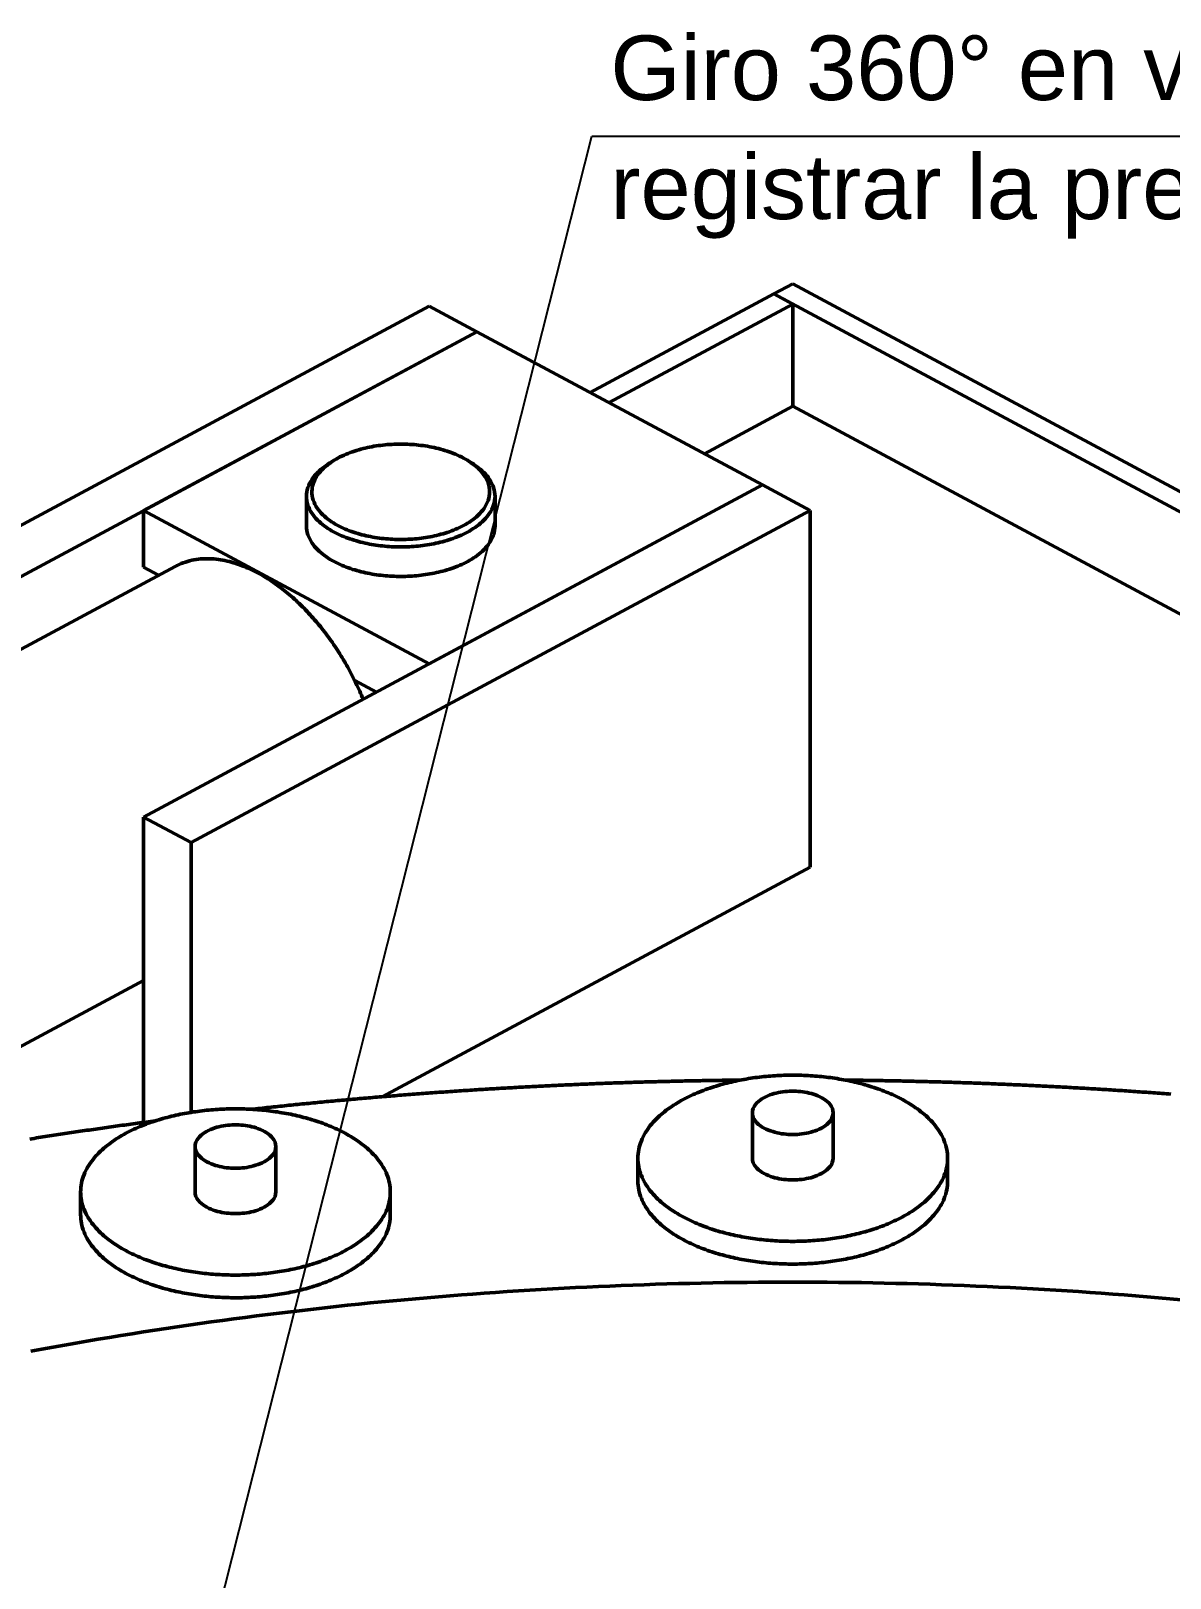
# Model space of a CAD drawing. Header units: millimetres. Extents: x 0 to 841, y 0 to 594.
# Drawn here: x 294.2 to 355.9, y 395.8 to 479.7 of the extents above; entities that cross this region are included whole.
import ezdxf
from ezdxf.enums import TextEntityAlignment as Align

# ---------------------------------------------------------------- set-up
doc = ezdxf.new("R2010")
doc.units = ezdxf.units.MM
for name, color, linetype, lineweight in [('COTA', 7, 'CONTINUOUS', 25), ('TXT', 7, 'CONTINUOUS', 25), ('VIS', 7, 'CONTINUOUS', 50)]:
    doc.layers.add(name, color=color, linetype=linetype, lineweight=lineweight)
doc.styles.add('STD', font='LiberationSans-Regular.ttf')

msp = doc.modelspace()

# ---------------------------------------------------------------- linework, layer by layer
at = {"layer": 'COTA'}
for p, q in [((284.625, 315.852), (324.625, 473.967)), ((324.625, 473.967), (425.597, 473.967))]:
    msp.add_line(p, q, dxfattribs=at)
at = {"layer": 'VIS'}
for points in [[(324.525, 460.074), (334.469, 465.413)], [(334.469, 465.413), (335.5, 465.967)], [(334.469, 465.413), (598.469, 323.673)], [(334.469, 465.413), (335.5, 464.86)], [(335.5, 465.967), (599.5, 324.227)], [(315.816, 464.75), (282.301, 446.756)], [(315.816, 464.75), (318.394, 463.366)], [(325.556, 459.521), (335.5, 464.86)], [(335.5, 459.323), (335.5, 464.86)], [(318.394, 463.366), (284.879, 445.371)], [(318.394, 463.366), (300.347, 453.676)], [(318.394, 463.366), (333.863, 455.061)], [(330.712, 456.752), (335.5, 459.323)], [(335.5, 459.323), (383.398, 433.607)], [(317.982, 456.336), (317.879, 456.401), (317.775, 456.462), (317.669, 456.521), (317.561, 456.577), (317.452, 456.63), (317.342, 456.68), (317.231, 456.728), (317.118, 456.774), (317.005, 456.817), (316.891, 456.858), (316.776, 456.897), (316.661, 456.934), (316.545, 456.969), (316.428, 457.001), (316.31, 457.032), (316.193, 457.06), (316.074, 457.087), (315.956, 457.112), (315.837, 457.135), (315.717, 457.156), (315.598, 457.175), (315.478, 457.193), (315.358, 457.209), (315.237, 457.223), (315.117, 457.235), (314.996, 457.246), (314.875, 457.255), (314.754, 457.262), (314.633, 457.268), (314.512, 457.272), (314.391, 457.275), (314.269, 457.275), (314.148, 457.275), (314.027, 457.272), (313.906, 457.268), (313.785, 457.262), (313.664, 457.255), (313.543, 457.246), (313.422, 457.235), (313.301, 457.223), (313.181, 457.209), (313.061, 457.193), (312.941, 457.175), (312.821, 457.156), (312.702, 457.135), (312.583, 457.112), (312.464, 457.087), (312.346, 457.06), (312.228, 457.032), (312.111, 457.001), (311.994, 456.969), (311.878, 456.934), (311.762, 456.897), (311.648, 456.858), (311.534, 456.817), (311.42, 456.774), (311.308, 456.728), (311.197, 456.68), (311.087, 456.63), (310.978, 456.577), (310.87, 456.521), (310.764, 456.462), (310.66, 456.401), (310.557, 456.336)], [(310.332, 456.19), (310.231, 456.122), (310.132, 456.051), (310.036, 455.977), (309.942, 455.899), (309.852, 455.818), (309.764, 455.734), (309.681, 455.646), (309.601, 455.554), (309.526, 455.458), (309.457, 455.359), (309.393, 455.255), (309.335, 455.148), (309.285, 455.037), (309.243, 454.923), (309.209, 454.806), (309.185, 454.687), (309.17, 454.567), (309.165, 454.445)], [(310.557, 456.336), (310.457, 456.269), (310.36, 456.199), (310.265, 456.125), (310.173, 456.048), (310.084, 455.967), (309.999, 455.883), (309.917, 455.795), (309.84, 455.703), (309.769, 455.607), (309.702, 455.507), (309.642, 455.403), (309.59, 455.295), (309.545, 455.183), (309.508, 455.069), (309.481, 454.952), (309.464, 454.833), (309.457, 454.714), (309.46, 454.594), (309.474, 454.474), (309.497, 454.357), (309.53, 454.241), (309.572, 454.129), (309.622, 454.02), (309.679, 453.914), (309.743, 453.813), (309.813, 453.715), (309.889, 453.622), (309.968, 453.532), (310.052, 453.446), (310.14, 453.364), (310.231, 453.286), (310.325, 453.211), (310.421, 453.14), (310.52, 453.071), (310.621, 453.006), (310.724, 452.944), (310.828, 452.885), (310.934, 452.829), (311.041, 452.775), (311.15, 452.724), (311.26, 452.675), (311.371, 452.629), (311.482, 452.585), (311.595, 452.543), (311.708, 452.504), (311.822, 452.467), (311.937, 452.431), (312.053, 452.398), (312.168, 452.367), (312.285, 452.337), (312.402, 452.31), (312.519, 452.285), (312.637, 452.261), (312.755, 452.239), (312.873, 452.219), (312.992, 452.2), (313.111, 452.184), (313.23, 452.169), (313.349, 452.155), (313.468, 452.144), (313.588, 452.134), (313.708, 452.125), (313.828, 452.119), (313.948, 452.113), (314.068, 452.11), (314.188, 452.108), (314.308, 452.108), (314.428, 452.109), (314.548, 452.112), (314.668, 452.116), (314.788, 452.123), (314.907, 452.13), (315.027, 452.14), (315.147, 452.151), (315.266, 452.164), (315.385, 452.178), (315.504, 452.194), (315.623, 452.212), (315.741, 452.231), (315.859, 452.253), (315.977, 452.276), (316.095, 452.301), (316.212, 452.327), (316.328, 452.356), (316.444, 452.387), (316.56, 452.419), (316.675, 452.454), (316.789, 452.49), (316.903, 452.529), (317.016, 452.57), (317.128, 452.613), (317.239, 452.658), (317.349, 452.706), (317.458, 452.756), (317.566, 452.809), (317.672, 452.864)], [(310.557, 456.336), (310.332, 456.19)], [(310.449, 456.263), (310.429, 456.251), (310.409, 456.239), (310.39, 456.227), (310.371, 456.214), (310.351, 456.202), (310.332, 456.19)], [(317.672, 452.864), (317.778, 452.923), (317.883, 452.985), (317.985, 453.05), (318.086, 453.117), (318.184, 453.188), (318.28, 453.263), (318.372, 453.341), (318.462, 453.423), (318.548, 453.508), (318.63, 453.598), (318.707, 453.691), (318.779, 453.789), (318.845, 453.89), (318.904, 453.996), (318.957, 454.105), (319.001, 454.218), (319.036, 454.334), (319.061, 454.452), (319.077, 454.573), (319.082, 454.694), (319.077, 454.815), (319.061, 454.935), (319.035, 455.053), (318.999, 455.169), (318.955, 455.282), (318.902, 455.391), (318.843, 455.497), (318.776, 455.598), (318.704, 455.695), (318.627, 455.789), (318.545, 455.878), (318.459, 455.963), (318.369, 456.045), (318.276, 456.123), (318.181, 456.197), (318.082, 456.268), (317.982, 456.336)], [(317.982, 456.336), (318.207, 456.19)], [(318.207, 456.19), (318.187, 456.202), (318.168, 456.214), (318.149, 456.227), (318.129, 456.239), (318.11, 456.251), (318.09, 456.263)], [(319.374, 454.445), (319.369, 454.567), (319.354, 454.687), (319.329, 454.806), (319.296, 454.923), (319.253, 455.037), (319.203, 455.148), (319.146, 455.255), (319.082, 455.359), (319.013, 455.458), (318.938, 455.554), (318.858, 455.646), (318.774, 455.734), (318.687, 455.818), (318.596, 455.899), (318.503, 455.977), (318.406, 456.051), (318.308, 456.122), (318.207, 456.19)], [(333.863, 455.061), (300.347, 437.066)], [(309.165, 454.445), (309.17, 454.325), (309.185, 454.205), (309.209, 454.086), (309.242, 453.97), (309.284, 453.857), (309.334, 453.746), (309.39, 453.64), (309.454, 453.537), (309.523, 453.437), (309.597, 453.342), (309.676, 453.25), (309.759, 453.162), (309.846, 453.078), (309.936, 452.998), (310.028, 452.92), (310.124, 452.846), (310.222, 452.775), (310.322, 452.708), (310.424, 452.643), (310.528, 452.581), (310.634, 452.522), (310.74, 452.465), (310.849, 452.411), (310.958, 452.36), (311.069, 452.311), (311.18, 452.264), (311.292, 452.219), (311.406, 452.177), (311.52, 452.137), (311.634, 452.098), (311.75, 452.062), (311.866, 452.028), (311.982, 451.995), (312.099, 451.965), (312.217, 451.936), (312.334, 451.909), (312.453, 451.884), (312.571, 451.861), (312.69, 451.839), (312.81, 451.819), (312.929, 451.801), (313.049, 451.784), (313.169, 451.769), (313.289, 451.756), (313.409, 451.744), (313.53, 451.734), (313.65, 451.725), (313.771, 451.718), (313.892, 451.712), (314.013, 451.708), (314.133, 451.706), (314.254, 451.705), (314.375, 451.706), (314.496, 451.708), (314.617, 451.711), (314.738, 451.716), (314.859, 451.723), (314.979, 451.732), (315.1, 451.741), (315.22, 451.753), (315.34, 451.766), (315.46, 451.781), (315.58, 451.797), (315.7, 451.815), (315.819, 451.834), (315.938, 451.855), (316.057, 451.878), (316.175, 451.903), (316.293, 451.929), (316.411, 451.958), (316.528, 451.988), (316.644, 452.02), (316.76, 452.053), (316.876, 452.089), (316.991, 452.127), (317.105, 452.167), (317.218, 452.209), (317.331, 452.253), (317.443, 452.299), (317.553, 452.347), (317.663, 452.398), (317.772, 452.452), (317.879, 452.508)], [(309.165, 454.445), (309.165, 452.846)], [(333.863, 455.061), (315.816, 445.371)], [(317.879, 452.508), (317.986, 452.567), (318.091, 452.629), (318.195, 452.694), (318.297, 452.762), (318.396, 452.833), (318.493, 452.907), (318.588, 452.985), (318.68, 453.066), (318.768, 453.15), (318.852, 453.239), (318.933, 453.331), (319.008, 453.427), (319.079, 453.527), (319.143, 453.631), (319.201, 453.739), (319.252, 453.85), (319.295, 453.965), (319.329, 454.082), (319.354, 454.202), (319.369, 454.323), (319.374, 454.445)], [(319.374, 454.445), (319.374, 452.846)], [(333.863, 455.061), (336.441, 453.676)], [(300.347, 450.601), (300.347, 453.676)], [(300.347, 453.676), (315.816, 445.371)], [(336.441, 453.676), (302.926, 435.682)], [(336.441, 434.359), (336.441, 453.676)], [(310.66, 450.908), (310.553, 450.967), (310.447, 451.029), (310.344, 451.094), (310.242, 451.162), (310.142, 451.233), (310.045, 451.307), (309.951, 451.385), (309.859, 451.466), (309.771, 451.551), (309.686, 451.639), (309.606, 451.732), (309.53, 451.828), (309.46, 451.928), (309.395, 452.032), (309.338, 452.139), (309.287, 452.251), (309.244, 452.365), (309.21, 452.483), (309.185, 452.602), (309.17, 452.724), (309.165, 452.846)], [(319.374, 452.846), (319.369, 452.725), (319.354, 452.605), (319.33, 452.487), (319.296, 452.371), (319.255, 452.257), (319.205, 452.147), (319.148, 452.04), (319.085, 451.937), (319.016, 451.838), (318.942, 451.743), (318.863, 451.651), (318.78, 451.563), (318.693, 451.479), (318.603, 451.398), (318.51, 451.321), (318.415, 451.247), (318.317, 451.176), (318.216, 451.108), (318.114, 451.043), (318.01, 450.982), (317.905, 450.922), (317.798, 450.866), (317.69, 450.812), (317.581, 450.76), (317.47, 450.711), (317.359, 450.664), (317.246, 450.62), (317.133, 450.577), (317.019, 450.537), (316.904, 450.499), (316.789, 450.463), (316.673, 450.428), (316.557, 450.396), (316.44, 450.365), (316.322, 450.337), (316.204, 450.31), (316.086, 450.285), (315.967, 450.262), (315.848, 450.24), (315.729, 450.22), (315.61, 450.202), (315.49, 450.185), (315.37, 450.17), (315.25, 450.156), (315.129, 450.145), (315.009, 450.134), (314.888, 450.126), (314.768, 450.119), (314.647, 450.113), (314.526, 450.109), (314.405, 450.106), (314.284, 450.105), (314.163, 450.106), (314.043, 450.108), (313.922, 450.112), (313.801, 450.117), (313.68, 450.124), (313.56, 450.132), (313.439, 450.142), (313.319, 450.153), (313.198, 450.166), (313.078, 450.181), (312.959, 450.197), (312.839, 450.215), (312.72, 450.235), (312.601, 450.256), (312.482, 450.279), (312.364, 450.304), (312.246, 450.33), (312.128, 450.358), (312.011, 450.388), (311.894, 450.42), (311.778, 450.454), (311.663, 450.49), (311.548, 450.527), (311.434, 450.567), (311.32, 450.609), (311.208, 450.653), (311.096, 450.699), (310.985, 450.748), (310.876, 450.799), (310.767, 450.852), (310.66, 450.908)], [(312.233, 443.448), (312.187, 443.559), (312.141, 443.671), (312.093, 443.782), (312.045, 443.892), (311.995, 444.002), (311.945, 444.112), (311.894, 444.222), (311.842, 444.331), (311.79, 444.439), (311.736, 444.547), (311.682, 444.655), (311.627, 444.763), (311.571, 444.87), (311.514, 444.976), (311.457, 445.082), (311.398, 445.188), (311.339, 445.293), (311.279, 445.398), (311.219, 445.502), (311.157, 445.606), (311.095, 445.709), (311.032, 445.812), (310.968, 445.915), (310.903, 446.017), (310.837, 446.118), (310.771, 446.219), (310.704, 446.319), (310.636, 446.419), (310.568, 446.518), (310.498, 446.617), (310.428, 446.715), (310.357, 446.813), (310.286, 446.91), (310.213, 447.007), (310.14, 447.103), (310.066, 447.198), (309.991, 447.293), (309.915, 447.387), (309.839, 447.48), (309.762, 447.573), (309.684, 447.665), (309.605, 447.757), (309.525, 447.847), (309.445, 447.938), (309.364, 448.027), (309.282, 448.116), (309.199, 448.204), (309.116, 448.291), (309.032, 448.377), (308.946, 448.463), (308.861, 448.548), (308.774, 448.632), (308.686, 448.715), (308.598, 448.797), (308.509, 448.878), (308.419, 448.959), (308.328, 449.039), (308.237, 449.117), (308.144, 449.195), (308.051, 449.272), (307.957, 449.347), (307.862, 449.422), (307.767, 449.496), (307.67, 449.568), (307.573, 449.639), (307.474, 449.71), (307.375, 449.779), (307.276, 449.846), (307.175, 449.913), (307.073, 449.978), (306.971, 450.042), (306.868, 450.104), (306.764, 450.166), (306.659, 450.225), (306.553, 450.283), (306.446, 450.34), (306.339, 450.395), (306.23, 450.448), (306.121, 450.5), (306.011, 450.55), (305.901, 450.598), (305.789, 450.644), (305.677, 450.688), (305.564, 450.73), (305.45, 450.77), (305.335, 450.808), (305.22, 450.844), (305.104, 450.877), (304.987, 450.908), (304.87, 450.936), (304.752, 450.962), (304.633, 450.985), (304.514, 451.006), (304.395, 451.023), (304.275, 451.038), (304.155, 451.05), (304.035, 451.058), (303.914, 451.063), (303.793, 451.065), (303.673, 451.064), (303.552, 451.059), (303.432, 451.05), (303.312, 451.038), (303.192, 451.022), (303.073, 451.002), (302.955, 450.979), (302.837, 450.951), (302.72, 450.92), (302.605, 450.884), (302.491, 450.845), (302.378, 450.801), (302.267, 450.754), (302.158, 450.703), (302.051, 450.647)], [(267.504, 432.099), (302.051, 450.647)], [(300.347, 450.601), (301.155, 450.167)], [(311.778, 444.464), (312.952, 443.833)], [(300.347, 420.521), (300.347, 437.066)], [(300.347, 437.066), (302.926, 435.682)], [(302.926, 421.068), (302.926, 435.682)], [(336.441, 434.359), (313.26, 421.914)], [(281.269, 417.971), (300.347, 428.214)], [(332.658, 422.815), (332.538, 422.813), (332.418, 422.812), (332.298, 422.811), (332.178, 422.809), (332.058, 422.808), (331.937, 422.806), (331.817, 422.804), (331.697, 422.803), (331.577, 422.801), (331.457, 422.799), (331.337, 422.797), (331.217, 422.796), (331.097, 422.794), (330.977, 422.792), (330.857, 422.79), (330.737, 422.788), (330.617, 422.785), (330.497, 422.783), (330.377, 422.781), (330.257, 422.779), (330.137, 422.776), (330.017, 422.774), (329.897, 422.772), (329.777, 422.769), (329.657, 422.767), (329.537, 422.764), (329.417, 422.761), (329.297, 422.759), (329.177, 422.756), (329.057, 422.753), (328.937, 422.75), (328.817, 422.747), (328.697, 422.744), (328.577, 422.741), (328.457, 422.738), (328.337, 422.735), (328.217, 422.732), (328.097, 422.728), (327.977, 422.725), (327.857, 422.722), (327.737, 422.718), (327.617, 422.715), (327.497, 422.711), (327.377, 422.708), (327.257, 422.704), (327.137, 422.701), (327.017, 422.697), (326.897, 422.693), (326.777, 422.689), (326.657, 422.685), (326.537, 422.681), (326.417, 422.677), (326.297, 422.673), (326.177, 422.669), (326.057, 422.665), (325.937, 422.661), (325.817, 422.657), (325.697, 422.652), (325.577, 422.648), (325.457, 422.644), (325.337, 422.639), (325.217, 422.635), (325.097, 422.63), (324.977, 422.625), (324.857, 422.621), (324.737, 422.616), (324.617, 422.611), (324.497, 422.606), (324.377, 422.601), (324.257, 422.596), (324.137, 422.591), (324.017, 422.586), (323.898, 422.581), (323.778, 422.576), (323.658, 422.571), (323.538, 422.566), (323.418, 422.56), (323.298, 422.555), (323.178, 422.549), (323.058, 422.544), (322.938, 422.538), (322.818, 422.533), (322.698, 422.527), (322.578, 422.521), (322.458, 422.516), (322.338, 422.51), (322.219, 422.504), (322.099, 422.498), (321.979, 422.492), (321.859, 422.486), (321.739, 422.48), (321.619, 422.474), (321.499, 422.468), (321.379, 422.461), (321.259, 422.455), (321.14, 422.449), (321.02, 422.442), (320.9, 422.436), (320.78, 422.43), (320.66, 422.423), (320.54, 422.416), (320.42, 422.41), (320.3, 422.403), (320.181, 422.396), (320.061, 422.389), (319.941, 422.382), (319.821, 422.376), (319.701, 422.369), (319.581, 422.362), (319.461, 422.354), (319.342, 422.347), (319.222, 422.34), (319.102, 422.333), (318.982, 422.326), (318.862, 422.318), (318.742, 422.311), (318.623, 422.303), (318.503, 422.296), (318.383, 422.288), (318.263, 422.281), (318.143, 422.273), (318.024, 422.265), (317.904, 422.257), (317.784, 422.25), (317.664, 422.242), (317.544, 422.234), (317.425, 422.226), (317.305, 422.218), (317.185, 422.209), (317.065, 422.201), (316.946, 422.193), (316.826, 422.185), (316.706, 422.177), (316.586, 422.168), (316.467, 422.16), (316.347, 422.151), (316.227, 422.143), (316.107, 422.134), (315.988, 422.125), (315.868, 422.117), (315.748, 422.108), (315.628, 422.099), (315.509, 422.09), (315.389, 422.081), (315.269, 422.072), (315.149, 422.063), (315.03, 422.054), (314.91, 422.045), (314.79, 422.036), (314.671, 422.027), (314.551, 422.017), (314.431, 422.008), (314.312, 421.999), (314.192, 421.989), (314.072, 421.98), (313.953, 421.97), (313.833, 421.96), (313.713, 421.951), (313.594, 421.941), (313.474, 421.931), (313.354, 421.921), (313.235, 421.911), (313.115, 421.902), (312.995, 421.892), (312.876, 421.881), (312.756, 421.871), (312.637, 421.861), (312.517, 421.851), (312.397, 421.841), (312.278, 421.83), (312.158, 421.82), (312.039, 421.81), (311.919, 421.799), (311.799, 421.789), (311.68, 421.778), (311.56, 421.767), (311.441, 421.757), (311.321, 421.746), (311.201, 421.735), (311.082, 421.724), (310.962, 421.713), (310.843, 421.702), (310.723, 421.691), (310.604, 421.68), (310.484, 421.669), (310.365, 421.658), (310.245, 421.646), (310.126, 421.635), (310.006, 421.624), (309.887, 421.612), (309.767, 421.601), (309.648, 421.589), (309.528, 421.578), (309.409, 421.566), (309.289, 421.554), (309.17, 421.543), (309.05, 421.531), (308.931, 421.519), (308.811, 421.507), (308.692, 421.495), (308.572, 421.483), (308.453, 421.471), (308.334, 421.459), (308.214, 421.447), (308.095, 421.435), (307.975, 421.422), (307.856, 421.41), (307.736, 421.397), (307.617, 421.385), (307.498, 421.372), (307.378, 421.36), (307.259, 421.347), (307.139, 421.335), (307.02, 421.322), (306.901, 421.309), (306.781, 421.296), (306.662, 421.283), (306.543, 421.27), (306.423, 421.257), (306.304, 421.244), (306.185, 421.231)], [(343.886, 418.579), (343.883, 418.699), (343.874, 418.819), (343.859, 418.939), (343.838, 419.057), (343.812, 419.175), (343.78, 419.291), (343.743, 419.405), (343.701, 419.518), (343.654, 419.629), (343.603, 419.738), (343.548, 419.845), (343.488, 419.949), (343.424, 420.051), (343.357, 420.152), (343.287, 420.249), (343.214, 420.345), (343.138, 420.438), (343.059, 420.529), (342.977, 420.617), (342.893, 420.704), (342.807, 420.788), (342.719, 420.87), (342.629, 420.95), (342.537, 421.027), (342.443, 421.103), (342.348, 421.177), (342.252, 421.249), (342.154, 421.319), (342.055, 421.387), (341.954, 421.453), (341.852, 421.518), (341.75, 421.581), (341.646, 421.642), (341.541, 421.701), (341.436, 421.759), (341.329, 421.815), (341.222, 421.87), (341.114, 421.923), (341.005, 421.975), (340.896, 422.025), (340.786, 422.074), (340.675, 422.121), (340.564, 422.167), (340.452, 422.212), (340.34, 422.255), (340.227, 422.298), (340.114, 422.338), (340, 422.378), (339.886, 422.416), (339.771, 422.453), (339.656, 422.489), (339.541, 422.524), (339.426, 422.557), (339.31, 422.59), (339.193, 422.621), (339.077, 422.651), (338.96, 422.68), (338.843, 422.708), (338.725, 422.735), (338.608, 422.76), (338.49, 422.785), (338.372, 422.809), (338.254, 422.831), (338.135, 422.853), (338.017, 422.873), (337.898, 422.893), (337.779, 422.912), (337.66, 422.929), (337.541, 422.946), (337.421, 422.961), (337.302, 422.976), (337.182, 422.989), (337.062, 423.002), (336.943, 423.014), (336.823, 423.025), (336.703, 423.034), (336.583, 423.043), (336.462, 423.051), (336.342, 423.058), (336.222, 423.064), (336.102, 423.069), (335.981, 423.074), (335.861, 423.077), (335.741, 423.079), (335.62, 423.081), (335.5, 423.081), (335.38, 423.081), (335.259, 423.079), (335.139, 423.077), (335.019, 423.074), (334.898, 423.069), (334.778, 423.064), (334.658, 423.058), (334.538, 423.051), (334.417, 423.043), (334.297, 423.034), (334.177, 423.025), (334.057, 423.014), (333.938, 423.002), (333.818, 422.989), (333.698, 422.976), (333.579, 422.961), (333.459, 422.946), (333.34, 422.929), (333.221, 422.912), (333.102, 422.893), (332.983, 422.873), (332.865, 422.853), (332.746, 422.831), (332.628, 422.809), (332.51, 422.785), (332.392, 422.76), (332.275, 422.735), (332.157, 422.708), (332.04, 422.68), (331.923, 422.651), (331.807, 422.621), (331.69, 422.59), (331.574, 422.557), (331.459, 422.524), (331.344, 422.489), (331.229, 422.453), (331.114, 422.416), (331, 422.378), (330.886, 422.338), (330.773, 422.298), (330.66, 422.255), (330.548, 422.212), (330.436, 422.167), (330.325, 422.121), (330.214, 422.074), (330.104, 422.025), (329.995, 421.975), (329.886, 421.923), (329.778, 421.87), (329.671, 421.815), (329.564, 421.759), (329.459, 421.701), (329.354, 421.642), (329.25, 421.581), (329.148, 421.518), (329.046, 421.453), (328.945, 421.387), (328.846, 421.319), (328.748, 421.249), (328.652, 421.177), (328.557, 421.103), (328.463, 421.027), (328.371, 420.95), (328.281, 420.87), (328.193, 420.788), (328.107, 420.704), (328.023, 420.617), (327.941, 420.529), (327.862, 420.438), (327.786, 420.345), (327.713, 420.249), (327.643, 420.152), (327.576, 420.051), (327.512, 419.949), (327.452, 419.845), (327.397, 419.738), (327.346, 419.629), (327.299, 419.518), (327.257, 419.405), (327.22, 419.291), (327.188, 419.175), (327.162, 419.057), (327.141, 418.939), (327.126, 418.819), (327.117, 418.699), (327.114, 418.579)], [(355.97, 422.054), (355.851, 422.063), (355.731, 422.072), (355.611, 422.081), (355.491, 422.09), (355.372, 422.099), (355.252, 422.108), (355.132, 422.117), (355.012, 422.125), (354.893, 422.134), (354.773, 422.143), (354.653, 422.151), (354.533, 422.16), (354.414, 422.168), (354.294, 422.177), (354.174, 422.185), (354.054, 422.193), (353.935, 422.201), (353.815, 422.209), (353.695, 422.218), (353.575, 422.226), (353.456, 422.234), (353.336, 422.242), (353.216, 422.25), (353.096, 422.257), (352.976, 422.265), (352.857, 422.273), (352.737, 422.281), (352.617, 422.288), (352.497, 422.296), (352.377, 422.303), (352.258, 422.311), (352.138, 422.318), (352.018, 422.326), (351.898, 422.333), (351.778, 422.34), (351.658, 422.347), (351.539, 422.354), (351.419, 422.362), (351.299, 422.369), (351.179, 422.376), (351.059, 422.382), (350.939, 422.389), (350.819, 422.396), (350.7, 422.403), (350.58, 422.41), (350.46, 422.416), (350.34, 422.423), (350.22, 422.43), (350.1, 422.436), (349.98, 422.442), (349.86, 422.449), (349.741, 422.455), (349.621, 422.461), (349.501, 422.468), (349.381, 422.474), (349.261, 422.48), (349.141, 422.486), (349.021, 422.492), (348.901, 422.498), (348.781, 422.504), (348.662, 422.51), (348.542, 422.516), (348.422, 422.521), (348.302, 422.527), (348.182, 422.533), (348.062, 422.538), (347.942, 422.544), (347.822, 422.549), (347.702, 422.555), (347.582, 422.56), (347.462, 422.566), (347.342, 422.571), (347.222, 422.576), (347.102, 422.581), (346.983, 422.586), (346.863, 422.591), (346.743, 422.596), (346.623, 422.601), (346.503, 422.606), (346.383, 422.611), (346.263, 422.616), (346.143, 422.621), (346.023, 422.625), (345.903, 422.63), (345.783, 422.635), (345.663, 422.639), (345.543, 422.644), (345.423, 422.648), (345.303, 422.652), (345.183, 422.657), (345.063, 422.661), (344.943, 422.665), (344.823, 422.669), (344.703, 422.673), (344.583, 422.677), (344.463, 422.681), (344.343, 422.685), (344.223, 422.689), (344.103, 422.693), (343.983, 422.697), (343.863, 422.701), (343.743, 422.704), (343.623, 422.708), (343.503, 422.711), (343.383, 422.715), (343.263, 422.718), (343.143, 422.722), (343.023, 422.725), (342.903, 422.728), (342.783, 422.732), (342.663, 422.735), (342.543, 422.738), (342.423, 422.741), (342.303, 422.744), (342.183, 422.747), (342.063, 422.75), (341.943, 422.753), (341.823, 422.756), (341.703, 422.759), (341.583, 422.761), (341.463, 422.764), (341.343, 422.767), (341.223, 422.769), (341.103, 422.772), (340.983, 422.774), (340.863, 422.776), (340.743, 422.779), (340.623, 422.781), (340.503, 422.783), (340.383, 422.785), (340.263, 422.788), (340.143, 422.79), (340.023, 422.792), (339.903, 422.794), (339.783, 422.796), (339.663, 422.797), (339.543, 422.799), (339.423, 422.801), (339.303, 422.803), (339.183, 422.804), (339.063, 422.806), (338.942, 422.808), (338.822, 422.809), (338.702, 422.811), (338.582, 422.812), (338.462, 422.813), (338.342, 422.815)], [(337.688, 421.039), (337.676, 421.159), (337.644, 421.274), (337.592, 421.382), (337.526, 421.483), (337.448, 421.574), (337.361, 421.657), (337.268, 421.732), (337.168, 421.799), (337.065, 421.86), (336.958, 421.915), (336.849, 421.964), (336.737, 422.008), (336.624, 422.047), (336.509, 422.082), (336.392, 422.112), (336.275, 422.138), (336.157, 422.16), (336.039, 422.178), (335.919, 422.192), (335.8, 422.203), (335.68, 422.21), (335.56, 422.214), (335.44, 422.214), (335.32, 422.21), (335.2, 422.203), (335.081, 422.192), (334.961, 422.178), (334.843, 422.16), (334.725, 422.138), (334.608, 422.112), (334.491, 422.082), (334.376, 422.047), (334.263, 422.008), (334.151, 421.964), (334.042, 421.915), (333.935, 421.86), (333.832, 421.799), (333.732, 421.732), (333.639, 421.657), (333.552, 421.574), (333.474, 421.483), (333.408, 421.382), (333.356, 421.274), (333.324, 421.159), (333.312, 421.039)], [(313.705, 416.753), (313.702, 416.873), (313.693, 416.993), (313.678, 417.113), (313.657, 417.231), (313.631, 417.349), (313.599, 417.465), (313.562, 417.579), (313.52, 417.692), (313.474, 417.803), (313.422, 417.912), (313.367, 418.019), (313.307, 418.123), (313.244, 418.226), (313.177, 418.326), (313.106, 418.424), (313.033, 418.519), (312.957, 418.612), (312.878, 418.703), (312.796, 418.791), (312.712, 418.878), (312.626, 418.962), (312.538, 419.044), (312.448, 419.124), (312.356, 419.202), (312.263, 419.278), (312.167, 419.351), (312.071, 419.423), (311.973, 419.493), (311.874, 419.561), (311.773, 419.628), (311.671, 419.692), (311.569, 419.755), (311.465, 419.816), (311.36, 419.875), (311.255, 419.933), (311.148, 419.99), (311.041, 420.044), (310.933, 420.097), (310.824, 420.149), (310.715, 420.199), (310.605, 420.248), (310.494, 420.296), (310.383, 420.342), (310.271, 420.386), (310.159, 420.43), (310.046, 420.472), (309.933, 420.513), (309.819, 420.552), (309.705, 420.59), (309.59, 420.627), (309.476, 420.663), (309.36, 420.698), (309.245, 420.731), (309.129, 420.764), (309.012, 420.795), (308.896, 420.825), (308.779, 420.854), (308.662, 420.882), (308.545, 420.909), (308.427, 420.935), (308.309, 420.959), (308.191, 420.983), (308.073, 421.006), (307.954, 421.027), (307.836, 421.048), (307.717, 421.067), (307.598, 421.086), (307.479, 421.103), (307.36, 421.12), (307.24, 421.135), (307.121, 421.15), (307.001, 421.164), (306.881, 421.176), (306.762, 421.188), (306.642, 421.199), (306.522, 421.209), (306.402, 421.218), (306.282, 421.225), (306.161, 421.232), (306.041, 421.239), (305.921, 421.244), (305.801, 421.248), (305.68, 421.251), (305.56, 421.253), (305.439, 421.255), (305.319, 421.255), (305.199, 421.255), (305.078, 421.253), (304.958, 421.251), (304.838, 421.248), (304.717, 421.244), (304.597, 421.239), (304.477, 421.232), (304.357, 421.225), (304.236, 421.218), (304.116, 421.209), (303.996, 421.199), (303.876, 421.188), (303.757, 421.176), (303.637, 421.164), (303.517, 421.15), (303.398, 421.135), (303.278, 421.12), (303.159, 421.103), (303.04, 421.086), (302.921, 421.067), (302.802, 421.048), (302.684, 421.027), (302.565, 421.006), (302.447, 420.983), (302.329, 420.959), (302.211, 420.935), (302.094, 420.909), (301.976, 420.882), (301.859, 420.854), (301.742, 420.825), (301.626, 420.795), (301.509, 420.764), (301.393, 420.731), (301.278, 420.698), (301.163, 420.663), (301.048, 420.627), (300.933, 420.59), (300.819, 420.552), (300.705, 420.513), (300.592, 420.472), (300.479, 420.43), (300.367, 420.386), (300.255, 420.342), (300.144, 420.296), (300.033, 420.248), (299.923, 420.199), (299.814, 420.149), (299.705, 420.097), (299.597, 420.044), (299.49, 419.99), (299.383, 419.933), (299.278, 419.875), (299.173, 419.816), (299.069, 419.755), (298.967, 419.692), (298.865, 419.628), (298.765, 419.561), (298.665, 419.493), (298.567, 419.423), (298.471, 419.351), (298.376, 419.278), (298.282, 419.202), (298.19, 419.124), (298.1, 419.044), (298.012, 418.962), (297.926, 418.878), (297.842, 418.791), (297.761, 418.703), (297.682, 418.612), (297.605, 418.519), (297.532, 418.424), (297.462, 418.326), (297.395, 418.226), (297.331, 418.123), (297.272, 418.019), (297.216, 417.912), (297.165, 417.803), (297.118, 417.692), (297.076, 417.579), (297.039, 417.465), (297.007, 417.349), (296.981, 417.231), (296.96, 417.113), (296.945, 416.993), (296.936, 416.873), (296.933, 416.753)], [(333.312, 421.039), (333.324, 420.917), (333.359, 420.8), (333.412, 420.689), (333.481, 420.587), (333.562, 420.495), (333.652, 420.411), (333.749, 420.336), (333.851, 420.268), (333.957, 420.207), (334.067, 420.152), (334.18, 420.103), (334.295, 420.059), (334.412, 420.021), (334.53, 419.987), (334.649, 419.957), (334.769, 419.932), (334.89, 419.911), (335.012, 419.895), (335.134, 419.881), (335.257, 419.872), (335.38, 419.867), (335.502, 419.865), (335.625, 419.867), (335.748, 419.873), (335.871, 419.882), (335.993, 419.895), (336.114, 419.912), (336.235, 419.933), (336.356, 419.959), (336.475, 419.988), (336.593, 420.022), (336.71, 420.061), (336.824, 420.105), (336.937, 420.154), (337.047, 420.209)], [(333.312, 421.039), (333.312, 418.579)], [(337.047, 420.209), (337.153, 420.27), (337.255, 420.338), (337.351, 420.413), (337.44, 420.497), (337.52, 420.589), (337.589, 420.69), (337.642, 420.801), (337.676, 420.918), (337.688, 421.039)], [(337.688, 421.039), (337.688, 418.579)], [(300.973, 420.603), (300.854, 420.588), (300.734, 420.572), (300.615, 420.556), (300.495, 420.54), (300.376, 420.525), (300.257, 420.509), (300.137, 420.493), (300.018, 420.477), (299.899, 420.461), (299.779, 420.444), (299.66, 420.428), (299.54, 420.412), (299.421, 420.396), (299.302, 420.379), (299.182, 420.363), (299.063, 420.346), (298.944, 420.33), (298.825, 420.313), (298.705, 420.296), (298.586, 420.28), (298.467, 420.263), (298.347, 420.246), (298.228, 420.229), (298.109, 420.212), (297.99, 420.195), (297.871, 420.178), (297.751, 420.161), (297.632, 420.144), (297.513, 420.127), (297.394, 420.109), (297.274, 420.092), (297.155, 420.075), (297.036, 420.057), (296.917, 420.04), (296.798, 420.022), (296.679, 420.004), (296.56, 419.987), (296.44, 419.969), (296.321, 419.951), (296.202, 419.933), (296.083, 419.915), (295.964, 419.897), (295.845, 419.879), (295.726, 419.861), (295.607, 419.843), (295.488, 419.825), (295.369, 419.807), (295.25, 419.788), (295.13, 419.77), (295.011, 419.751), (294.892, 419.733), (294.773, 419.714), (294.654, 419.696), (294.535, 419.677), (294.416, 419.658), (294.297, 419.64), (294.179, 419.621)], [(307.507, 419.214), (307.495, 419.333), (307.463, 419.448), (307.411, 419.557), (307.345, 419.657), (307.267, 419.748), (307.18, 419.831), (307.087, 419.906), (306.987, 419.973), (306.884, 420.034), (306.777, 420.089), (306.668, 420.138), (306.556, 420.182), (306.443, 420.221), (306.328, 420.256), (306.211, 420.286), (306.094, 420.312), (305.976, 420.334), (305.858, 420.352), (305.738, 420.366), (305.619, 420.377), (305.499, 420.384), (305.379, 420.388), (305.259, 420.388), (305.139, 420.384), (305.019, 420.377), (304.9, 420.366), (304.781, 420.352), (304.662, 420.334), (304.544, 420.312), (304.427, 420.286), (304.31, 420.256), (304.195, 420.221), (304.082, 420.182), (303.97, 420.138), (303.861, 420.089), (303.754, 420.034), (303.651, 419.973), (303.552, 419.906), (303.458, 419.831), (303.371, 419.748), (303.293, 419.657), (303.227, 419.557), (303.176, 419.448), (303.143, 419.333), (303.131, 419.214)], [(303.131, 419.214), (303.143, 419.092), (303.178, 418.974), (303.231, 418.863), (303.3, 418.762), (303.381, 418.669), (303.471, 418.585), (303.568, 418.51), (303.67, 418.442), (303.777, 418.381), (303.886, 418.326), (303.999, 418.277), (304.114, 418.233), (304.231, 418.195), (304.349, 418.161), (304.468, 418.132), (304.588, 418.107), (304.709, 418.086), (304.831, 418.069), (304.953, 418.056), (305.076, 418.046), (305.199, 418.041), (305.322, 418.039), (305.444, 418.041), (305.567, 418.047), (305.69, 418.056), (305.812, 418.069), (305.933, 418.086), (306.055, 418.108), (306.175, 418.133), (306.294, 418.162), (306.412, 418.196), (306.529, 418.235), (306.644, 418.279), (306.756, 418.328), (306.866, 418.383)], [(303.131, 419.214), (303.131, 416.753)], [(306.866, 418.383), (306.972, 418.444), (307.074, 418.512), (307.17, 418.588), (307.259, 418.671), (307.339, 418.763), (307.408, 418.865), (307.461, 418.975), (307.495, 419.092), (307.507, 419.214)], [(307.507, 419.214), (307.507, 416.753)], [(327.114, 418.579), (327.117, 418.458), (327.126, 418.338), (327.141, 418.219), (327.162, 418.1), (327.188, 417.983), (327.22, 417.867), (327.257, 417.752), (327.299, 417.64), (327.345, 417.529), (327.397, 417.42), (327.452, 417.313), (327.512, 417.209), (327.575, 417.106), (327.642, 417.006), (327.712, 416.909), (327.786, 416.813), (327.862, 416.72), (327.941, 416.629), (328.022, 416.541), (328.106, 416.454), (328.192, 416.37), (328.28, 416.288), (328.37, 416.208), (328.462, 416.131), (328.556, 416.055), (328.651, 415.981), (328.747, 415.909), (328.845, 415.839), (328.944, 415.771), (329.045, 415.705), (329.146, 415.64), (329.249, 415.578), (329.353, 415.516), (329.457, 415.457), (329.563, 415.399), (329.669, 415.343), (329.776, 415.288), (329.884, 415.235), (329.993, 415.183), (330.102, 415.133), (330.212, 415.084), (330.323, 415.037), (330.434, 414.991), (330.546, 414.946), (330.658, 414.903), (330.771, 414.861), (330.884, 414.82), (330.998, 414.78), (331.112, 414.742), (331.226, 414.705), (331.341, 414.669), (331.456, 414.634), (331.572, 414.601), (331.688, 414.568), (331.804, 414.537), (331.92, 414.507), (332.037, 414.478), (332.154, 414.45), (332.272, 414.423), (332.389, 414.398), (332.507, 414.373), (332.625, 414.349), (332.743, 414.327), (332.862, 414.305), (332.98, 414.284), (333.099, 414.265), (333.218, 414.246), (333.337, 414.229), (333.456, 414.212), (333.575, 414.197), (333.695, 414.182), (333.814, 414.168), (333.934, 414.156), (334.054, 414.144), (334.174, 414.133), (334.294, 414.123), (334.414, 414.114), (334.534, 414.106), (334.654, 414.099), (334.774, 414.093), (334.894, 414.088), (335.014, 414.084), (335.135, 414.081), (335.255, 414.078), (335.375, 414.077), (335.496, 414.076), (335.616, 414.077), (335.736, 414.078), (335.857, 414.08), (335.977, 414.084), (336.097, 414.088), (336.217, 414.093), (336.338, 414.099), (336.458, 414.106), (336.578, 414.114), (336.698, 414.123), (336.818, 414.132), (336.938, 414.143), (337.057, 414.155), (337.177, 414.167), (337.297, 414.181), (337.416, 414.195), (337.535, 414.211), (337.655, 414.228), (337.774, 414.245), (337.893, 414.264), (338.011, 414.283), (338.13, 414.304), (338.248, 414.325), (338.367, 414.348), (338.485, 414.371), (338.602, 414.396), (338.72, 414.421), (338.837, 414.448), (338.954, 414.476), (339.071, 414.505), (339.188, 414.535), (339.304, 414.566), (339.42, 414.599), (339.535, 414.632), (339.651, 414.667), (339.766, 414.702), (339.88, 414.739), (339.994, 414.778), (340.108, 414.817), (340.221, 414.858), (340.334, 414.9), (340.446, 414.943), (340.558, 414.988), (340.669, 415.033), (340.78, 415.081), (340.89, 415.13), (340.999, 415.18), (341.108, 415.231), (341.216, 415.284), (341.323, 415.339), (341.43, 415.395)], [(327.114, 418.579), (327.114, 417.348)], [(333.312, 418.579), (333.324, 418.457), (333.359, 418.339), (333.412, 418.228), (333.481, 418.127), (333.562, 418.034), (333.652, 417.95), (333.749, 417.875), (333.851, 417.807), (333.957, 417.746), (334.067, 417.691), (334.18, 417.642), (334.295, 417.598), (334.412, 417.56), (334.53, 417.526), (334.649, 417.497), (334.769, 417.472), (334.89, 417.451), (335.012, 417.434), (335.134, 417.421), (335.257, 417.411), (335.38, 417.406), (335.502, 417.404), (335.625, 417.406), (335.748, 417.412), (335.871, 417.421), (335.993, 417.434), (336.114, 417.451), (336.235, 417.473), (336.356, 417.498), (336.475, 417.527), (336.593, 417.561), (336.71, 417.6), (336.824, 417.644), (336.937, 417.693), (337.047, 417.748)], [(337.047, 417.748), (337.153, 417.809), (337.255, 417.877), (337.351, 417.953), (337.44, 418.036), (337.52, 418.128), (337.589, 418.23), (337.642, 418.34), (337.676, 418.457), (337.688, 418.579)], [(341.43, 415.395), (341.535, 415.453), (341.64, 415.512), (341.744, 415.573), (341.847, 415.636), (341.949, 415.701), (342.05, 415.767), (342.149, 415.835), (342.248, 415.905), (342.344, 415.977), (342.44, 416.051), (342.533, 416.127), (342.625, 416.205), (342.716, 416.285), (342.804, 416.367), (342.89, 416.451), (342.974, 416.537), (343.056, 416.626), (343.135, 416.717), (343.212, 416.81), (343.285, 416.906), (343.356, 417.004), (343.423, 417.104), (343.487, 417.206), (343.547, 417.311), (343.602, 417.418), (343.654, 417.527), (343.701, 417.638), (343.743, 417.751), (343.78, 417.866), (343.812, 417.982), (343.838, 418.099), (343.859, 418.218), (343.874, 418.338), (343.883, 418.458), (343.886, 418.579)], [(343.886, 418.579), (343.886, 417.348)], [(296.933, 416.753), (296.936, 416.633), (296.945, 416.513), (296.96, 416.393), (296.981, 416.275), (297.007, 416.157), (297.039, 416.041), (297.076, 415.927), (297.118, 415.814), (297.164, 415.703), (297.216, 415.594), (297.271, 415.487), (297.331, 415.383), (297.394, 415.281), (297.461, 415.181), (297.531, 415.083), (297.605, 414.988), (297.681, 414.894), (297.76, 414.804), (297.841, 414.715), (297.925, 414.629), (298.011, 414.545), (298.099, 414.463), (298.189, 414.383), (298.281, 414.305), (298.375, 414.229), (298.47, 414.155), (298.566, 414.083), (298.664, 414.014), (298.763, 413.945), (298.864, 413.879), (298.965, 413.815), (299.068, 413.752), (299.172, 413.691), (299.276, 413.631), (299.382, 413.573), (299.488, 413.517), (299.595, 413.462), (299.703, 413.409), (299.812, 413.358), (299.921, 413.307), (300.031, 413.258), (300.142, 413.211), (300.253, 413.165), (300.365, 413.12), (300.477, 413.077), (300.59, 413.035), (300.703, 412.994), (300.817, 412.955), (300.931, 412.916), (301.045, 412.879), (301.16, 412.843), (301.275, 412.809), (301.391, 412.775), (301.507, 412.743), (301.623, 412.712), (301.74, 412.681), (301.856, 412.652), (301.973, 412.624), (302.091, 412.598), (302.208, 412.572), (302.326, 412.547), (302.444, 412.523), (302.562, 412.501), (302.681, 412.479), (302.799, 412.459), (302.918, 412.439), (303.037, 412.421), (303.156, 412.403), (303.275, 412.386), (303.394, 412.371), (303.514, 412.356), (303.633, 412.343), (303.753, 412.33), (303.873, 412.318), (303.993, 412.307), (304.113, 412.297), (304.233, 412.289), (304.353, 412.281), (304.473, 412.274), (304.593, 412.268), (304.713, 412.262), (304.833, 412.258), (304.954, 412.255), (305.074, 412.253), (305.194, 412.251), (305.315, 412.251), (305.435, 412.251), (305.555, 412.252), (305.676, 412.255), (305.796, 412.258), (305.916, 412.262), (306.037, 412.267), (306.157, 412.273), (306.277, 412.28), (306.397, 412.288), (306.517, 412.297), (306.637, 412.307), (306.757, 412.317), (306.877, 412.329), (306.996, 412.342), (307.116, 412.355), (307.235, 412.37), (307.355, 412.385), (307.474, 412.402), (307.593, 412.419), (307.712, 412.438), (307.83, 412.457), (307.949, 412.478), (308.067, 412.499), (308.186, 412.522), (308.304, 412.545), (308.421, 412.57), (308.539, 412.596), (308.656, 412.623), (308.773, 412.65), (308.89, 412.679), (309.007, 412.709), (309.123, 412.74), (309.239, 412.773), (309.355, 412.806), (309.47, 412.841), (309.585, 412.877), (309.699, 412.914), (309.813, 412.952), (309.927, 412.991), (310.04, 413.032), (310.153, 413.074), (310.265, 413.117), (310.377, 413.162), (310.488, 413.208), (310.599, 413.255), (310.709, 413.304), (310.818, 413.354), (310.927, 413.406), (311.035, 413.459), (311.142, 413.513), (311.249, 413.569)], [(296.933, 416.753), (296.933, 415.523)], [(303.131, 416.753), (303.143, 416.631), (303.178, 416.513), (303.231, 416.403), (303.3, 416.301), (303.381, 416.208), (303.471, 416.125), (303.568, 416.049), (303.67, 415.981), (303.777, 415.92), (303.886, 415.865), (303.999, 415.816), (304.114, 415.773), (304.231, 415.734), (304.349, 415.7), (304.468, 415.671), (304.588, 415.646), (304.709, 415.625), (304.831, 415.608), (304.953, 415.595), (305.076, 415.586), (305.199, 415.58), (305.322, 415.578), (305.444, 415.58), (305.567, 415.586), (305.69, 415.595), (305.812, 415.609), (305.933, 415.626), (306.055, 415.647), (306.175, 415.672), (306.294, 415.702), (306.412, 415.736), (306.529, 415.774), (306.644, 415.818), (306.756, 415.867), (306.866, 415.922)], [(306.866, 415.922), (306.972, 415.984), (307.074, 416.051), (307.17, 416.127), (307.259, 416.21), (307.339, 416.303), (307.408, 416.404), (307.461, 416.514), (307.495, 416.631), (307.507, 416.753)], [(311.249, 413.569), (311.355, 413.627), (311.459, 413.687), (311.563, 413.748), (311.666, 413.811), (311.768, 413.875), (311.869, 413.941), (311.968, 414.01), (312.067, 414.08), (312.163, 414.151), (312.259, 414.225), (312.352, 414.301), (312.445, 414.379), (312.535, 414.459), (312.623, 414.541), (312.709, 414.625), (312.794, 414.712), (312.875, 414.8), (312.954, 414.891), (313.031, 414.984), (313.105, 415.08), (313.175, 415.178), (313.242, 415.278), (313.306, 415.38), (313.366, 415.485), (313.421, 415.592), (313.473, 415.701), (313.52, 415.812), (313.562, 415.925), (313.599, 416.04), (313.631, 416.156), (313.657, 416.274), (313.678, 416.393), (313.693, 416.512), (313.702, 416.632), (313.705, 416.753)], [(313.705, 416.753), (313.705, 415.523)], [(327.114, 417.348), (327.117, 417.228), (327.126, 417.108), (327.141, 416.989), (327.162, 416.87), (327.188, 416.753), (327.22, 416.637), (327.257, 416.522), (327.299, 416.409), (327.345, 416.298), (327.397, 416.19), (327.452, 416.083), (327.512, 415.978), (327.575, 415.876), (327.642, 415.776), (327.712, 415.678), (327.786, 415.583), (327.862, 415.49), (327.941, 415.399), (328.022, 415.31), (328.106, 415.224), (328.192, 415.14), (328.28, 415.058), (328.37, 414.978), (328.462, 414.9), (328.556, 414.824), (328.651, 414.751), (328.747, 414.679), (328.845, 414.609), (328.944, 414.541), (329.045, 414.474), (329.146, 414.41), (329.249, 414.347), (329.353, 414.286), (329.457, 414.227), (329.563, 414.169), (329.669, 414.113), (329.776, 414.058), (329.884, 414.005), (329.993, 413.953), (330.102, 413.903), (330.212, 413.854), (330.323, 413.806), (330.434, 413.76), (330.546, 413.716), (330.658, 413.672), (330.771, 413.63), (330.884, 413.589), (330.998, 413.55), (331.112, 413.512), (331.226, 413.475), (331.341, 413.439), (331.456, 413.404), (331.572, 413.37), (331.688, 413.338), (331.804, 413.307), (331.92, 413.277), (332.037, 413.248), (332.154, 413.22), (332.272, 413.193), (332.389, 413.167), (332.507, 413.143), (332.625, 413.119), (332.743, 413.096), (332.862, 413.075), (332.98, 413.054), (333.099, 413.034), (333.218, 413.016), (333.337, 412.998), (333.456, 412.982), (333.575, 412.966), (333.695, 412.952), (333.814, 412.938), (333.934, 412.925), (334.054, 412.913), (334.174, 412.903), (334.294, 412.893), (334.414, 412.884), (334.534, 412.876), (334.654, 412.869), (334.774, 412.863), (334.894, 412.858), (335.014, 412.854), (335.135, 412.85), (335.255, 412.848), (335.375, 412.846), (335.496, 412.846), (335.616, 412.846), (335.736, 412.848), (335.857, 412.85), (335.977, 412.853), (336.097, 412.857), (336.217, 412.862), (336.338, 412.868), (336.458, 412.875), (336.578, 412.883), (336.698, 412.892), (336.818, 412.902), (336.938, 412.913), (337.057, 412.924), (337.177, 412.937), (337.297, 412.951), (337.416, 412.965), (337.535, 412.981), (337.655, 412.997), (337.774, 413.015), (337.893, 413.033), (338.011, 413.053), (338.13, 413.073), (338.248, 413.095), (338.367, 413.117), (338.485, 413.141), (338.602, 413.165), (338.72, 413.191), (338.837, 413.218), (338.954, 413.246), (339.071, 413.275), (339.188, 413.305), (339.304, 413.336), (339.42, 413.368), (339.535, 413.402), (339.651, 413.436), (339.766, 413.472), (339.88, 413.509), (339.994, 413.547), (340.108, 413.587), (340.221, 413.627), (340.334, 413.669), (340.446, 413.713), (340.558, 413.757), (340.669, 413.803), (340.78, 413.85), (340.89, 413.899), (340.999, 413.949), (341.108, 414.001), (341.216, 414.054), (341.323, 414.109), (341.43, 414.165)], [(341.43, 414.165), (341.535, 414.223), (341.64, 414.282), (341.744, 414.343), (341.847, 414.406), (341.949, 414.47), (342.05, 414.537), (342.149, 414.605), (342.248, 414.675), (342.344, 414.747), (342.44, 414.821), (342.533, 414.897), (342.625, 414.974), (342.716, 415.054), (342.804, 415.136), (342.89, 415.221), (342.974, 415.307), (343.056, 415.396), (343.135, 415.487), (343.212, 415.58), (343.285, 415.675), (343.356, 415.773), (343.423, 415.873), (343.487, 415.976), (343.547, 416.08), (343.602, 416.187), (343.654, 416.296), (343.701, 416.407), (343.743, 416.52), (343.78, 416.635), (343.812, 416.751), (343.838, 416.869), (343.859, 416.988), (343.874, 417.108), (343.883, 417.228), (343.886, 417.348)], [(296.933, 415.523), (296.936, 415.402), (296.945, 415.282), (296.96, 415.163), (296.981, 415.044), (297.007, 414.927), (297.039, 414.811), (297.076, 414.696), (297.118, 414.584), (297.164, 414.473), (297.216, 414.364), (297.271, 414.257), (297.331, 414.153), (297.394, 414.05), (297.461, 413.95), (297.531, 413.853), (297.605, 413.757), (297.681, 413.664), (297.76, 413.573), (297.841, 413.485), (297.925, 413.398), (298.011, 413.314), (298.099, 413.232), (298.189, 413.152), (298.281, 413.075), (298.375, 412.999), (298.47, 412.925), (298.566, 412.853), (298.664, 412.783), (298.763, 412.715), (298.864, 412.649), (298.965, 412.584), (299.068, 412.521), (299.172, 412.46), (299.276, 412.401), (299.382, 412.343), (299.488, 412.287), (299.595, 412.232), (299.703, 412.179), (299.812, 412.127), (299.921, 412.077), (300.031, 412.028), (300.142, 411.981), (300.253, 411.935), (300.365, 411.89), (300.477, 411.847), (300.59, 411.805), (300.703, 411.764), (300.817, 411.724), (300.931, 411.686), (301.045, 411.649), (301.16, 411.613), (301.275, 411.578), (301.391, 411.545), (301.507, 411.512), (301.623, 411.481), (301.74, 411.451), (301.856, 411.422), (301.973, 411.394), (302.091, 411.367), (302.208, 411.341), (302.326, 411.317), (302.444, 411.293), (302.562, 411.27), (302.681, 411.249), (302.799, 411.228), (302.918, 411.209), (303.037, 411.19), (303.156, 411.173), (303.275, 411.156), (303.394, 411.14), (303.514, 411.126), (303.633, 411.112), (303.753, 411.099), (303.873, 411.088), (303.993, 411.077), (304.113, 411.067), (304.233, 411.058), (304.353, 411.05), (304.473, 411.043), (304.593, 411.037), (304.713, 411.032), (304.833, 411.028), (304.954, 411.025), (305.074, 411.022), (305.194, 411.021), (305.315, 411.02), (305.435, 411.021), (305.555, 411.022), (305.676, 411.024), (305.796, 411.028), (305.916, 411.032), (306.037, 411.037), (306.157, 411.043), (306.277, 411.05), (306.397, 411.058), (306.517, 411.066), (306.637, 411.076), (306.757, 411.087), (306.877, 411.099), (306.996, 411.111), (307.116, 411.125), (307.235, 411.139), (307.355, 411.155), (307.474, 411.171), (307.593, 411.189), (307.712, 411.207), (307.83, 411.227), (307.949, 411.247), (308.067, 411.269), (308.186, 411.291), (308.304, 411.315), (308.421, 411.34), (308.539, 411.365), (308.656, 411.392), (308.773, 411.42), (308.89, 411.449), (309.007, 411.479), (309.123, 411.51), (309.239, 411.542), (309.355, 411.576), (309.47, 411.61), (309.585, 411.646), (309.699, 411.683), (309.813, 411.721), (309.927, 411.761), (310.04, 411.802), (310.153, 411.844), (310.265, 411.887), (310.377, 411.931), (310.488, 411.977), (310.599, 412.025), (310.709, 412.073), (310.818, 412.124), (310.927, 412.175), (311.035, 412.228), (311.142, 412.283), (311.249, 412.339)], [(311.249, 412.339), (311.355, 412.397), (311.459, 412.456), (311.563, 412.517), (311.666, 412.58), (311.768, 412.645), (311.869, 412.711), (311.968, 412.779), (312.067, 412.849), (312.163, 412.921), (312.259, 412.995), (312.352, 413.071), (312.445, 413.149), (312.535, 413.229), (312.623, 413.311), (312.709, 413.395), (312.794, 413.481), (312.875, 413.57), (312.954, 413.661), (313.031, 413.754), (313.105, 413.85), (313.175, 413.947), (313.242, 414.048), (313.306, 414.15), (313.366, 414.255), (313.421, 414.362), (313.473, 414.471), (313.52, 414.582), (313.562, 414.695), (313.599, 414.809), (313.631, 414.926), (313.657, 415.043), (313.678, 415.162), (313.693, 415.282), (313.702, 415.402), (313.705, 415.523)], [(356.531, 410.914), (355.914, 410.969), (355.297, 411.023), (354.68, 411.075), (354.062, 411.126), (353.445, 411.174), (352.827, 411.222), (352.21, 411.267), (351.592, 411.311), (350.974, 411.353), (350.356, 411.393), (349.737, 411.432), (349.119, 411.469), (348.501, 411.504), (347.882, 411.538), (347.264, 411.57), (346.645, 411.601), (346.026, 411.63), (345.408, 411.657), (344.789, 411.682), (344.17, 411.706), (343.551, 411.728), (342.932, 411.749), (342.312, 411.768), (341.693, 411.785), (341.074, 411.801), (340.455, 411.815), (339.836, 411.827), (339.216, 411.838), (338.597, 411.847), (337.978, 411.854), (337.358, 411.86), (336.739, 411.864), (336.119, 411.866), (335.5, 411.867), (334.881, 411.866), (334.261, 411.864), (333.642, 411.86), (333.022, 411.854), (332.403, 411.847), (331.784, 411.838), (331.164, 411.827), (330.545, 411.815), (329.926, 411.801), (329.307, 411.785), (328.687, 411.768), (328.068, 411.749), (327.449, 411.728), (326.83, 411.706), (326.211, 411.682), (325.592, 411.657), (324.974, 411.63), (324.355, 411.601), (323.736, 411.57), (323.118, 411.538), (322.499, 411.504), (321.881, 411.469), (321.263, 411.432), (320.644, 411.393), (320.026, 411.353), (319.408, 411.311), (318.79, 411.267), (318.173, 411.222), (317.555, 411.174), (316.938, 411.126), (316.32, 411.075), (315.703, 411.023), (315.086, 410.969), (314.469, 410.914), (313.852, 410.857), (313.236, 410.798), (312.619, 410.737), (312.003, 410.675), (311.387, 410.611), (310.771, 410.545), (310.155, 410.478), (309.54, 410.409), (308.924, 410.338), (308.309, 410.266), (307.694, 410.192), (307.079, 410.116), (306.465, 410.038), (305.851, 409.959), (305.237, 409.878), (304.623, 409.795), (304.009, 409.71), (303.396, 409.624), (302.783, 409.536), (302.17, 409.446), (301.557, 409.354), (300.945, 409.261), (300.333, 409.166), (299.721, 409.069), (299.11, 408.971), (298.498, 408.87), (297.887, 408.768), (297.277, 408.664), (296.666, 408.558), (296.056, 408.451), (295.447, 408.341), (294.837, 408.23), (294.228, 408.117)], [(356.531, 410.914), (355.914, 410.969), (355.297, 411.023), (354.68, 411.075), (354.062, 411.126), (353.445, 411.174), (352.827, 411.222), (352.21, 411.267), (351.592, 411.311), (350.974, 411.353), (350.356, 411.393), (349.737, 411.432), (349.119, 411.469), (348.501, 411.504), (347.882, 411.538), (347.264, 411.57), (346.645, 411.601), (346.026, 411.63), (345.408, 411.657), (344.789, 411.682), (344.17, 411.706), (343.551, 411.728), (342.932, 411.749), (342.312, 411.768), (341.693, 411.785), (341.074, 411.801), (340.455, 411.815), (339.836, 411.827), (339.216, 411.838), (338.597, 411.847), (337.978, 411.854), (337.358, 411.86), (336.739, 411.864), (336.119, 411.866), (335.5, 411.867), (334.881, 411.866), (334.261, 411.864), (333.642, 411.86), (333.022, 411.854), (332.403, 411.847), (331.784, 411.838), (331.164, 411.827), (330.545, 411.815), (329.926, 411.801), (329.307, 411.785), (328.687, 411.768), (328.068, 411.749), (327.449, 411.728), (326.83, 411.706), (326.211, 411.682), (325.592, 411.657), (324.974, 411.63), (324.355, 411.601), (323.736, 411.57), (323.118, 411.538), (322.499, 411.504), (321.881, 411.469), (321.263, 411.432), (320.644, 411.393), (320.026, 411.353), (319.408, 411.311), (318.79, 411.267), (318.173, 411.222), (317.555, 411.174), (316.938, 411.126), (316.32, 411.075), (315.703, 411.023), (315.086, 410.969), (314.469, 410.914), (313.852, 410.857), (313.236, 410.798), (312.619, 410.737), (312.003, 410.675), (311.387, 410.611), (310.771, 410.545), (310.155, 410.478), (309.54, 410.409), (308.924, 410.338), (308.309, 410.266), (307.694, 410.192), (307.079, 410.116), (306.465, 410.038), (305.851, 409.959), (305.237, 409.878), (304.623, 409.795), (304.009, 409.71), (303.396, 409.624), (302.783, 409.536), (302.17, 409.446), (301.557, 409.354), (300.945, 409.261), (300.333, 409.166), (299.721, 409.069), (299.11, 408.971), (298.498, 408.87), (297.887, 408.768), (297.277, 408.664), (296.666, 408.558), (296.056, 408.451), (295.447, 408.341), (294.837, 408.23), (294.228, 408.117)]]:
    msp.add_lwpolyline(points, dxfattribs=at)

# ---------------------------------------------------------------- texts
at = {"layer": 'TXT', "style": 'STD'}
msp.add_text('Giro 360° en vacío, en ambos sentidos;', height=3.5, dxfattribs=at).set_placement((325.625, 474.867), align=Align.BOTTOM_LEFT)
msp.add_text('registrar la presión de despegue (GEN-003)', height=3.5, dxfattribs=at).set_placement((325.625, 472.967), align=Align.TOP_LEFT)

doc.saveas('drawing.dxf')
